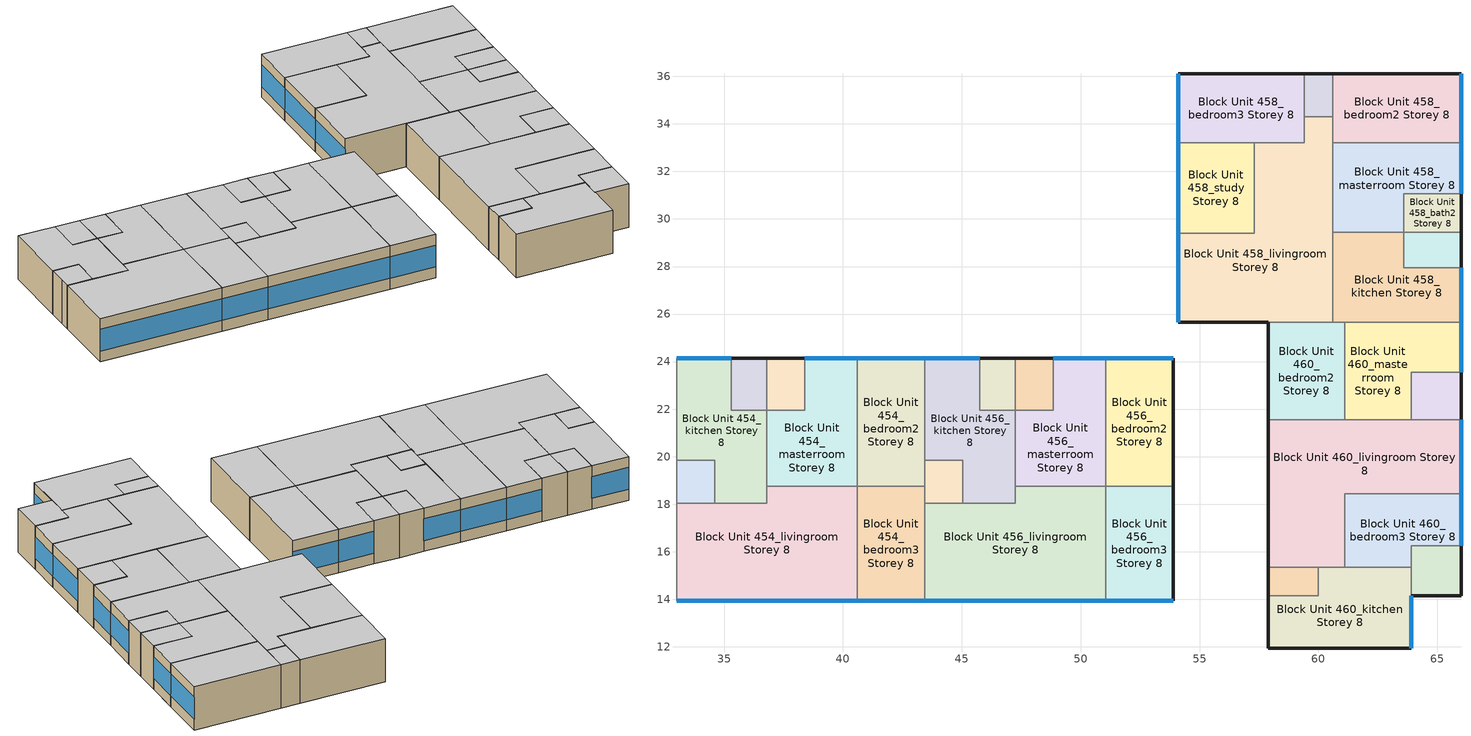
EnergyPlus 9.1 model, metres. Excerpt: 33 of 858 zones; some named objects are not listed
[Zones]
Block Unit 454_masterroom Storey 8
 floor adiabatic (Project Floor): 40.6,24.15 40.6,18.75 36.8,18.75 36.8,21.95 38.4,21.95 38.4,24.15 z26
 wall outside (Project Wall): 40.6,24.15 38.4,24.15 z26:28.8
 wall to Block Unit 454_bath2 Storey 8 (Project Wall): 38.4,24.15 38.4,21.95 36.8,21.95 z26:28.8
 wall to Block Unit 454_kitchen Storey 8 (Project Wall): 36.8,21.95 36.8,18.75 z26:28.8
 wall to Block Unit 454_livingroom Storey 8 (Project Wall): 36.8,18.75 40.6,18.75 z26:28.8
 wall to Block Unit 454_bedroom2 Storey 8 (Project Wall): 40.6,18.75 40.6,24.15 z26:28.8
 window (Project External Window): 40.6,24.15 38.4,24.15 z26.7:28.1
 ceiling adiabatic (Project Ceiling): 40.6,18.75 40.6,24.15 38.4,24.15 38.4,21.95 36.8,21.95 36.8,18.75 z28.8
Block Unit 454_bedroom2 Storey 8
 floor adiabatic (Project Floor): 43.45,24.15 43.45,18.75 40.6,18.75 40.6,24.15 z26
 wall outside (Project Wall): 43.45,24.15 40.6,24.15 z26:28.8
 wall to Block Unit 454_bedroom3 Storey 8 (Project Wall): 40.6,18.75 43.45,18.75 z26:28.8
 wall to Block Unit 456_kitchen Storey 8 (Project Wall): 43.45,19.85 43.45,24.15 z26:28.8
 wall to Block Unit 456_store Storey 8 (Project Wall): 43.45,18.75 43.45,19.85 z26:28.8
 window (Project External Window): 43.45,24.15 40.6,24.15 z26.7:28.1
 ceiling adiabatic (Project Ceiling): 43.45,18.75 43.45,24.15 40.6,24.15 40.6,18.75 z28.8
Block Unit 454_bedroom3 Storey 8
 floor adiabatic (Project Floor): 43.45,18.75 43.45,13.95 40.6,13.95 40.6,18.75 z26
 wall outside (Project Wall): 40.6,13.95 43.45,13.95 z26:28.8
 wall to Block Unit 454_livingroom Storey 8 (Project Wall): 40.6,18.75 40.6,13.95 z26:28.8
 wall to Block Unit 456_store Storey 8 (Project Wall): 43.45,18.05 43.45,18.75 z26:28.8
 wall to Block Unit 456_livingroom Storey 8 (Project Wall): 43.45,13.95 43.45,18.05 z26:28.8
 window (Project External Window): 40.6,13.95 43.45,13.95 z26.7:28.1
 ceiling adiabatic (Project Ceiling): 43.45,13.95 43.45,18.75 40.6,18.75 40.6,13.95 z28.8
Block Unit 454_bath1 Storey 8
 floor adiabatic (Project Floor): 36.8,24.15 36.8,21.95 35.3,21.95 35.3,24.15 z26
 wall outside (Project Wall): 36.8,24.15 35.3,24.15 z26:28.8
 wall to Block Unit 454_kitchen Storey 8 (Project Wall): 35.3,24.15 35.3,21.95 36.8,21.95 z26:28.8
 wall to Block Unit 454_bath2 Storey 8 (Project Wall): 36.8,21.95 36.8,24.15 z26:28.8
 ceiling adiabatic (Project Ceiling): 36.8,21.95 36.8,24.15 35.3,24.15 35.3,21.95 z28.8
Block Unit 454_bath2 Storey 8
 floor adiabatic (Project Floor): 38.4,24.15 38.4,21.95 36.8,21.95 36.8,24.15 z26
 wall outside (Project Wall): 38.4,24.15 36.8,24.15 z26:28.8
 ceiling adiabatic (Project Ceiling): 38.4,21.95 38.4,24.15 36.8,24.15 36.8,21.95 z28.8
Block Unit 454_kitchen Storey 8
 floor adiabatic (Project Floor): 35.3,24.15 35.3,21.95 36.8,21.95 36.8,18.05 34.6,18.05 34.6,19.85 33,19.85 33,24.15 z26
 wall outside (Project Wall): 35.3,24.15 33,24.15 z26:28.8
 wall to Block Unit 452_bedroom2 Storey 8 (Project Wall): 33,24.15 33,19.85 z26:28.8
 wall to Block Unit 454_livingroom Storey 8 (Project Wall): 34.6,18.05 36.8,18.05 36.8,18.75 z26:28.8
 wall to Block Unit 454_store Storey 8 (Project Wall): 33,19.85 34.6,19.85 34.6,18.05 z26:28.8
 window (Project External Window): 35.3,24.15 33,24.15 z26.7:28.1
 ceiling adiabatic (Project Ceiling): 36.8,18.05 36.8,21.95 35.3,21.95 35.3,24.15 33,24.15 33,19.85 34.6,19.85 34.6,18.05 z28.8
Block Unit 454_store Storey 8
 floor adiabatic (Project Floor): 34.6,19.85 34.6,18.05 33,18.05 33,19.85 z26
 wall to Block Unit 452_bedroom2 Storey 8 (Project Wall): 33,19.85 33,18.75 z26:28.8
 wall to Block Unit 452_bedroom3 Storey 8 (Project Wall): 33,18.75 33,18.05 z26:28.8
 wall to Block Unit 454_livingroom Storey 8 (Project Wall): 33,18.05 34.6,18.05 z26:28.8
 ceiling adiabatic (Project Ceiling): 34.6,18.05 34.6,19.85 33,19.85 33,18.05 z28.8
Block Unit 454_livingroom Storey 8
 floor adiabatic (Project Floor): 40.6,18.75 40.6,13.95 33,13.95 33,18.05 36.8,18.05 36.8,18.75 z26
 wall outside (Project Wall): 33,13.95 40.6,13.95 z26:28.8
 wall to Block Unit 452_bedroom3 Storey 8 (Project Wall): 33,18.05 33,13.95 z26:28.8
 window (Project External Window): 33,13.95 40.6,13.95 z26.7:28.1
 ceiling adiabatic (Project Ceiling): 40.6,13.95 40.6,18.75 36.8,18.75 36.8,18.05 33,18.05 33,13.95 z28.8
Block Unit 456_masterroom Storey 8
 floor adiabatic (Project Floor): 51.05,24.15 51.05,18.75 47.25,18.75 47.25,21.95 48.85,21.95 48.85,24.15 z26
 wall outside (Project Wall): 51.05,24.15 48.85,24.15 z26:28.8
 wall to Block Unit 456_bath2 Storey 8 (Project Wall): 48.85,24.15 48.85,21.95 47.25,21.95 z26:28.8
 wall to Block Unit 456_kitchen Storey 8 (Project Wall): 47.25,21.95 47.25,18.75 z26:28.8
 wall to Block Unit 456_livingroom Storey 8 (Project Wall): 47.25,18.75 51.05,18.75 z26:28.8
 wall to Block Unit 456_bedroom2 Storey 8 (Project Wall): 51.05,18.75 51.05,24.15 z26:28.8
 window (Project External Window): 51.05,24.15 48.85,24.15 z26.7:28.1
 ceiling adiabatic (Project Ceiling): 51.05,18.75 51.05,24.15 48.85,24.15 48.85,21.95 47.25,21.95 47.25,18.75 z28.8
Block Unit 456_bedroom2 Storey 8
 floor adiabatic (Project Floor): 53.9,24.15 53.9,18.75 51.05,18.75 51.05,24.15 z26
 wall outside (Project Wall): 53.9,18.75 53.9,24.15 51.05,24.15 z26:28.8
 wall to Block Unit 456_bedroom3 Storey 8 (Project Wall): 51.05,18.75 53.9,18.75 z26:28.8
 window (Project External Window): 53.9,24.15 51.05,24.15 z26.7:28.1
 ceiling adiabatic (Project Ceiling): 53.9,18.75 53.9,24.15 51.05,24.15 51.05,18.75 z28.8
Block Unit 456_bedroom3 Storey 8
 floor adiabatic (Project Floor): 53.9,18.75 53.9,13.95 51.05,13.95 51.05,18.75 z26
 wall outside (Project Wall): 51.05,13.95 53.9,13.95 53.9,18.75 z26:28.8
 wall to Block Unit 456_livingroom Storey 8 (Project Wall): 51.05,18.75 51.05,13.95 z26:28.8
 window (Project External Window): 51.05,13.95 53.9,13.95 z26.7:28.1
 ceiling adiabatic (Project Ceiling): 53.9,13.95 53.9,18.75 51.05,18.75 51.05,13.95 z28.8
Block Unit 456_bath1 Storey 8
 floor adiabatic (Project Floor): 47.25,24.15 47.25,21.95 45.75,21.95 45.75,24.15 z26
 wall outside (Project Wall): 47.25,24.15 45.75,24.15 z26:28.8
 wall to Block Unit 456_kitchen Storey 8 (Project Wall): 45.75,24.15 45.75,21.95 47.25,21.95 z26:28.8
 wall to Block Unit 456_bath2 Storey 8 (Project Wall): 47.25,21.95 47.25,24.15 z26:28.8
 ceiling adiabatic (Project Ceiling): 47.25,21.95 47.25,24.15 45.75,24.15 45.75,21.95 z28.8
Block Unit 456_bath2 Storey 8
 floor adiabatic (Project Floor): 48.85,24.15 48.85,21.95 47.25,21.95 47.25,24.15 z26
 wall outside (Project Wall): 48.85,24.15 47.25,24.15 z26:28.8
 ceiling adiabatic (Project Ceiling): 48.85,21.95 48.85,24.15 47.25,24.15 47.25,21.95 z28.8
Block Unit 456_kitchen Storey 8
 floor adiabatic (Project Floor): 45.75,24.15 45.75,21.95 47.25,21.95 47.25,18.05 45.05,18.05 45.05,19.85 43.45,19.85 43.45,24.15 z26
 wall outside (Project Wall): 45.75,24.15 43.45,24.15 z26:28.8
 wall to Block Unit 456_livingroom Storey 8 (Project Wall): 45.05,18.05 47.25,18.05 47.25,18.75 z26:28.8
 wall to Block Unit 456_store Storey 8 (Project Wall): 43.45,19.85 45.05,19.85 45.05,18.05 z26:28.8
 window (Project External Window): 45.75,24.15 43.45,24.15 z26.7:28.1
 ceiling adiabatic (Project Ceiling): 47.25,18.05 47.25,21.95 45.75,21.95 45.75,24.15 43.45,24.15 43.45,19.85 45.05,19.85 45.05,18.05 z28.8
Block Unit 456_store Storey 8
 floor adiabatic (Project Floor): 45.05,19.85 45.05,18.05 43.45,18.05 43.45,19.85 z26
 wall to Block Unit 456_livingroom Storey 8 (Project Wall): 43.45,18.05 45.05,18.05 z26:28.8
 ceiling adiabatic (Project Ceiling): 45.05,18.05 45.05,19.85 43.45,19.85 43.45,18.05 z28.8
Block Unit 456_livingroom Storey 8
 floor adiabatic (Project Floor): 51.05,18.75 51.05,13.95 43.45,13.95 43.45,18.05 47.25,18.05 47.25,18.75 z26
 wall outside (Project Wall): 43.45,13.95 51.05,13.95 z26:28.8
 window (Project External Window): 43.45,13.95 51.05,13.95 z26.7:28.1
 ceiling adiabatic (Project Ceiling): 51.05,13.95 51.05,18.75 47.25,18.75 47.25,18.05 43.45,18.05 43.45,13.95 z28.8
Block Unit 458_masterroom Storey 8
 floor adiabatic (Project Floor): 66,33.2 66,31.05 63.6,31.05 63.6,29.45 60.6,29.45 60.6,33.2 z26
 wall outside (Project Wall): 66,31.05 66,33.2 z26:28.8
 wall to Block Unit 458_bedroom2 Storey 8 (Project Wall): 66,33.2 60.6,33.2 z26:28.8
 wall to Block Unit 458_livingroom Storey 8 (Project Wall): 60.6,33.2 60.6,29.45 z26:28.8
 wall to Block Unit 458_kitchen Storey 8 (Project Wall): 60.6,29.45 63.6,29.45 z26:28.8
 wall to Block Unit 458_bath2 Storey 8 (Project Wall): 63.6,29.45 63.6,31.05 66,31.05 z26:28.8
 window (Project External Window): 66,31.05 66,33.2 z26.7:28.1
 ceiling adiabatic (Project Ceiling): 66,31.05 66,33.2 60.6,33.2 60.6,29.45 63.6,29.45 63.6,31.05 z28.8
Block Unit 458_bedroom2 Storey 8
 floor adiabatic (Project Floor): 66,36.1 66,33.2 60.6,33.2 60.6,36.1 z26
 wall outside (Project Wall): 66,33.2 66,36.1 60.6,36.1 z26:28.8
 wall to Block Unit 458_store Storey 8 (Project Wall): 60.6,36.1 60.6,34.3 z26:28.8
 wall to Block Unit 458_livingroom Storey 8 (Project Wall): 60.6,34.3 60.6,33.2 z26:28.8
 window (Project External Window): 66,33.2 66,36.1 z26.7:28.1
 ceiling adiabatic (Project Ceiling): 66,33.2 66,36.1 60.6,36.1 60.6,33.2 z28.8
Block Unit 458_bedroom3 Storey 8
 floor adiabatic (Project Floor): 59.4,36.1 59.4,33.2 54.1,33.2 54.1,36.1 z26
 wall outside (Project Wall): 59.4,36.1 54.1,36.1 54.1,33.2 z26:28.8
 wall to Block Unit 458_study Storey 8 (Project Wall): 54.1,33.2 57.3,33.2 z26:28.8
 wall to Block Unit 458_livingroom Storey 8 (Project Wall): 57.3,33.2 59.4,33.2 59.4,34.3 z26:28.8
 wall to Block Unit 458_store Storey 8 (Project Wall): 59.4,34.3 59.4,36.1 z26:28.8
 window (Project External Window): 54.1,36.1 54.1,33.2 z26.7:28.1
 ceiling adiabatic (Project Ceiling): 59.4,33.2 59.4,36.1 54.1,36.1 54.1,33.2 z28.8
Block Unit 458_study Storey 8
 floor adiabatic (Project Floor): 57.3,33.2 57.3,29.4 54.1,29.4 54.1,33.2 z26
 wall outside (Project Wall): 54.1,33.2 54.1,29.4 z26:28.8
 wall to Block Unit 458_livingroom Storey 8 (Project Wall): 54.1,29.4 57.3,29.4 57.3,33.2 z26:28.8
 window (Project External Window): 54.1,33.2 54.1,29.4 z26.7:28.1
 ceiling adiabatic (Project Ceiling): 57.3,29.4 57.3,33.2 54.1,33.2 54.1,29.4 z28.8
Block Unit 458_bath1 Storey 8
 floor adiabatic (Project Floor): 66,29.45 66,27.95 63.6,27.95 63.6,29.45 z26
 wall outside (Project Wall): 66,27.95 66,29.45 z26:28.8
 wall to Block Unit 458_bath2 Storey 8 (Project Wall): 66,29.45 63.6,29.45 z26:28.8
 wall to Block Unit 458_kitchen Storey 8 (Project Wall): 63.6,29.45 63.6,27.95 66,27.95 z26:28.8
 ceiling adiabatic (Project Ceiling): 66,27.95 66,29.45 63.6,29.45 63.6,27.95 z28.8
Block Unit 458_bath2 Storey 8
 floor adiabatic (Project Floor): 66,31.05 66,29.45 63.6,29.45 63.6,31.05 z26
 wall outside (Project Wall): 66,29.45 66,31.05 z26:28.8
 ceiling adiabatic (Project Ceiling): 66,29.45 66,31.05 63.6,31.05 63.6,29.45 z28.8
Block Unit 458_kitchen Storey 8
 floor adiabatic (Project Floor): 66,27.95 66,25.65 60.6,25.65 60.6,29.45 63.6,29.45 63.6,27.95 z26
 wall outside (Project Wall): 66,25.65 66,27.95 z26:28.8
 wall to Block Unit 458_livingroom Storey 8 (Project Wall): 60.6,29.45 60.6,25.65 z26:28.8
 wall to Block Unit 460_masterroom Storey 8 (Project Wall): 61.1,25.65 66,25.65 z26:28.8
 wall to Block Unit 460_bedroom2 Storey 8 (Project Wall): 60.6,25.65 61.1,25.65 z26:28.8
 window (Project External Window): 66,25.65 66,27.95 z26.7:28.1
 ceiling adiabatic (Project Ceiling): 66,25.65 66,27.95 63.6,27.95 63.6,29.45 60.6,29.45 60.6,25.65 z28.8
Block Unit 458_store Storey 8
 floor adiabatic (Project Floor): 60.6,36.1 60.6,34.3 59.4,34.3 59.4,36.1 z26
 wall outside (Project Wall): 60.6,36.1 59.4,36.1 z26:28.8
 wall to Block Unit 458_livingroom Storey 8 (Project Wall): 59.4,34.3 60.6,34.3 z26:28.8
 ceiling adiabatic (Project Ceiling): 60.6,34.3 60.6,36.1 59.4,36.1 59.4,34.3 z28.8
Block Unit 458_livingroom Storey 8
 floor adiabatic (Project Floor): 60.6,34.3 60.6,25.65 54.1,25.65 54.1,29.4 57.3,29.4 57.3,33.2 59.4,33.2 59.4,34.3 z26
 wall outside (Project Wall): 54.1,29.4 54.1,25.65 57.9,25.65 z26:28.8
 wall to Block Unit 460_bedroom2 Storey 8 (Project Wall): 57.9,25.65 60.6,25.65 z26:28.8
 window (Project External Window): 54.1,29.4 54.1,25.65 z26.7:28.1
 ceiling adiabatic (Project Ceiling): 60.6,25.65 60.6,34.3 59.4,34.3 59.4,33.2 57.3,33.2 57.3,29.4 54.1,29.4 54.1,25.65 z28.8
Block Unit 460_bath2 Storey 8
 floor adiabatic (Project Floor): 66,16.25 66,14.15 63.9,14.15 63.9,16.25 z26
 wall outside (Project Wall): 63.9,14.15 66,14.15 66,16.25 z26:28.8
 wall to Block Unit 460_bedroom3 Storey 8 (Project Wall): 66,16.25 63.9,16.25 63.9,15.35 z26:28.8
 wall to Block Unit 460_kitchen Storey 8 (Project Wall): 63.9,15.35 63.9,14.15 z26:28.8
 ceiling adiabatic (Project Ceiling): 66,14.15 66,16.25 63.9,16.25 63.9,14.15 z28.8
Block Unit 460_bedroom3 Storey 8
 floor adiabatic (Project Floor): 66,18.45 66,16.25 63.9,16.25 63.9,15.35 61.1,15.35 61.1,18.45 z26
 wall outside (Project Wall): 66,16.25 66,18.45 z26:28.8
 wall to Block Unit 460_livingroom Storey 8 (Project Wall): 66,18.45 61.1,18.45 61.1,15.35 z26:28.8
 wall to Block Unit 460_kitchen Storey 8 (Project Wall): 61.1,15.35 63.9,15.35 z26:28.8
 window (Project External Window): 66,16.25 66,18.45 z26.7:28.1
 ceiling adiabatic (Project Ceiling): 66,16.25 66,18.45 61.1,18.45 61.1,15.35 63.9,15.35 63.9,16.25 z28.8
Block Unit 460_livingroom Storey 8
 floor adiabatic (Project Floor): 66,21.55 66,18.45 61.1,18.45 61.1,15.35 57.9,15.35 57.9,21.55 z26
 wall outside (Project Wall): 57.9,21.55 57.9,15.35 / 66,18.45 66,21.55 z26:28.8
 wall to Block Unit 460_bath1 Storey 8 (Project Wall): 66,21.55 63.9,21.55 z26:28.8
 wall to Block Unit 460_masterroom Storey 8 (Project Wall): 63.9,21.55 61.1,21.55 z26:28.8
 wall to Block Unit 460_bedroom2 Storey 8 (Project Wall): 61.1,21.55 57.9,21.55 z26:28.8
 wall to Block Unit 460_kitchen Storey 8 (Project Wall): 60,15.35 61.1,15.35 z26:28.8
 wall to Block Unit 460_store Storey 8 (Project Wall): 57.9,15.35 60,15.35 z26:28.8
 window (Project External Window): 66,18.45 66,21.55 z26.7:28.1
 ceiling adiabatic (Project Ceiling): 66,18.45 66,21.55 57.9,21.55 57.9,15.35 61.1,15.35 61.1,18.45 z28.8
Block Unit 460_bath1 Storey 8
 floor adiabatic (Project Floor): 66,23.55 66,21.55 63.9,21.55 63.9,23.55 z26
 wall outside (Project Wall): 66,21.55 66,23.55 z26:28.8
 wall to Block Unit 460_masterroom Storey 8 (Project Wall): 66,23.55 63.9,23.55 63.9,21.55 z26:28.8
 ceiling adiabatic (Project Ceiling): 66,21.55 66,23.55 63.9,23.55 63.9,21.55 z28.8
Block Unit 460_masterroom Storey 8
 floor adiabatic (Project Floor): 66,25.65 66,23.55 63.9,23.55 63.9,21.55 61.1,21.55 61.1,25.65 z26
 wall outside (Project Wall): 66,23.55 66,25.65 z26:28.8
 wall to Block Unit 460_bedroom2 Storey 8 (Project Wall): 61.1,25.65 61.1,21.55 z26:28.8
 window (Project External Window): 66,23.55 66,25.65 z26.7:28.1
 ceiling adiabatic (Project Ceiling): 66,23.55 66,25.65 61.1,25.65 61.1,21.55 63.9,21.55 63.9,23.55 z28.8
Block Unit 460_bedroom2 Storey 8
 floor adiabatic (Project Floor): 61.1,25.65 61.1,21.55 57.9,21.55 57.9,25.65 z26
 wall outside (Project Wall): 57.9,25.65 57.9,21.55 z26:28.8
 ceiling adiabatic (Project Ceiling): 61.1,21.55 61.1,25.65 57.9,25.65 57.9,21.55 z28.8
Block Unit 460_kitchen Storey 8
 floor adiabatic (Project Floor): 63.9,15.35 63.9,11.95 57.9,11.95 57.9,14.15 60,14.15 60,15.35 z26
 wall outside (Project Wall): 57.9,14.15 57.9,11.95 63.9,11.95 63.9,14.15 z26:28.8
 wall to Block Unit 460_store Storey 8 (Project Wall): 60,15.35 60,14.15 57.9,14.15 z26:28.8
 window (Project External Window): 63.9,11.95 63.9,14.15 z26.7:28.1
 ceiling adiabatic (Project Ceiling): 63.9,11.95 63.9,15.35 60,15.35 60,14.15 57.9,14.15 57.9,11.95 z28.8
Block Unit 460_store Storey 8
 floor adiabatic (Project Floor): 60,15.35 60,14.15 57.9,14.15 57.9,15.35 z26
 wall outside (Project Wall): 57.9,15.35 57.9,14.15 z26:28.8
 ceiling adiabatic (Project Ceiling): 60,14.15 60,15.35 57.9,15.35 57.9,14.15 z28.8
[Building]
One Precinct: North Axis=0; Terrain=City; Loads Convergence Tolerance Value=0.04; Temperature Convergence Tolerance Value=0.4; Solar Distribution=FullInteriorAndExterior; Maximum Number of Warmup Days=25; Minimum Number of Warmup Days=6
[Site:Location]
SGP_Singapore.486980_IWEC: Latitude=1.37; Longitude=103.98; Time Zone=8; Elevation=16
[MATERIAL] Roughness=MediumRough
Name | Thickness | Conductivity | Density | Specific Heat | Thermal Absorptance | Solar Absorptance | Visible Absorptance
ConcreteWall | 0.15 | 0.8 | 2400 | 880 | 0.85 | 0.79 | 0.79
Greenwall | 0.079 | 2.5 | 1293 | 853 | 0.98 | 0.75 | 0.75
[WindowMaterial:SimpleGlazingSystem]
SingleGlazingEuroGrey: UFactor=5.93; Solar Heat Gain Coefficient=0.62; Visible Transmittance=0.495
[Construction]
Project Wall: Greenwall
Project Floor; Project Ceiling: ConcreteWall
Project External Window: SingleGlazingEuroGrey
[ZONE] Type=1; Multiplier=1; Ceiling Height=autocalculate; Volume=autocalculate; Floor Area=autocalculate; Part of Total Floor Area=Yes
Block Unit 454_masterroom Storey 8; Block Unit 454_bedroom2 Storey 8; Block Unit 454_bedroom3 Storey 8; Block Unit 454_bath1 Storey 8; Block Unit 454_bath2 Storey 8; Block Unit 454_kitchen Storey 8; Block Unit 454_store Storey 8; Block Unit 454_livingroom Storey 8; Block Unit 456_masterroom Storey 8; Block Unit 456_bedroom2 Storey 8; Block Unit 456_bedroom3 Storey 8; Block Unit 456_bath1 Storey 8; Block Unit 456_bath2 Storey 8; Block Unit 456_kitchen Storey 8; Block Unit 456_store Storey 8; Block Unit 456_livingroom Storey 8; Block Unit 458_masterroom Storey 8; Block Unit 458_bedroom2 Storey 8; Block Unit 458_bedroom3 Storey 8; Block Unit 458_study Storey 8; Block Unit 458_bath1 Storey 8; Block Unit 458_bath2 Storey 8; Block Unit 458_kitchen Storey 8; Block Unit 458_store Storey 8; Block Unit 458_livingroom Storey 8; Block Unit 460_bath2 Storey 8; Block Unit 460_bedroom3 Storey 8; Block Unit 460_livingroom Storey 8; Block Unit 460_bath1 Storey 8; Block Unit 460_masterroom Storey 8; Block Unit 460_bedroom2 Storey 8; Block Unit 460_kitchen Storey 8; Block Unit 460_store Storey 8
[ZONEINFILTRATION:DESIGNFLOWRATE] Design Flow Rate Calculation Method=AirChanges/Hour; Constant Term Coefficient=1; Temperature Term Coefficient=0; Velocity Term Coefficient=0; Velocity Squared Term Coefficient=0
Name | Zone or ZoneList | Schedule | Air Changes per Hour
Block Unit 454_masterroom Storey 8 Infiltration | Block Unit 454_masterroom Storey 8 | Always On | 0.2
Block Unit 454_bedroom2 Storey 8 Infiltration | Block Unit 454_bedroom2 Storey 8 | Always On | 0.2
Block Unit 454_bedroom3 Storey 8 Infiltration | Block Unit 454_bedroom3 Storey 8 | Always On | 0.2
Block Unit 454_bath1 Storey 8 Infiltration | Block Unit 454_bath1 Storey 8 | Always On | 1
Block Unit 454_bath2 Storey 8 Infiltration | Block Unit 454_bath2 Storey 8 | Always On | 1
Block Unit 454_kitchen Storey 8 Infiltration | Block Unit 454_kitchen Storey 8 | Always On | 1
Block Unit 454_store Storey 8 Infiltration | Block Unit 454_store Storey 8 | Always On | 1
Block Unit 454_livingroom Storey 8 Infiltration | Block Unit 454_livingroom Storey 8 | Living_Infiltration_AirCon | 1
Block Unit 456_masterroom Storey 8 Infiltration | Block Unit 456_masterroom Storey 8 | Always On | 0.2
Block Unit 456_bedroom2 Storey 8 Infiltration | Block Unit 456_bedroom2 Storey 8 | Always On | 0.2
Block Unit 456_bedroom3 Storey 8 Infiltration | Block Unit 456_bedroom3 Storey 8 | Always On | 0.2
Block Unit 456_bath1 Storey 8 Infiltration | Block Unit 456_bath1 Storey 8 | Always On | 1
Block Unit 456_bath2 Storey 8 Infiltration | Block Unit 456_bath2 Storey 8 | Always On | 1
Block Unit 456_kitchen Storey 8 Infiltration | Block Unit 456_kitchen Storey 8 | Always On | 1
Block Unit 456_store Storey 8 Infiltration | Block Unit 456_store Storey 8 | Always On | 1
Block Unit 456_livingroom Storey 8 Infiltration | Block Unit 456_livingroom Storey 8 | Living_Infiltration_AirCon | 1
Block Unit 458_masterroom Storey 8 Infiltration | Block Unit 458_masterroom Storey 8 | Always On | 0.2
Block Unit 458_bedroom2 Storey 8 Infiltration | Block Unit 458_bedroom2 Storey 8 | Always On | 0.2
Block Unit 458_bedroom3 Storey 8 Infiltration | Block Unit 458_bedroom3 Storey 8 | Always On | 0.2
Block Unit 458_study Storey 8 Infiltration | Block Unit 458_study Storey 8 | Always On | 1
Block Unit 458_bath1 Storey 8 Infiltration | Block Unit 458_bath1 Storey 8 | Always On | 1
Block Unit 458_bath2 Storey 8 Infiltration | Block Unit 458_bath2 Storey 8 | Always On | 1
Block Unit 458_kitchen Storey 8 Infiltration | Block Unit 458_kitchen Storey 8 | Always On | 1
Block Unit 458_store Storey 8 Infiltration | Block Unit 458_store Storey 8 | Always On | 1
Block Unit 458_livingroom Storey 8 Infiltration | Block Unit 458_livingroom Storey 8 | Living_Infiltration_AirCon | 1
Block Unit 460_bath2 Storey 8 Infiltration | Block Unit 460_bath2 Storey 8 | Always On | 1
Block Unit 460_bedroom3 Storey 8 Infiltration | Block Unit 460_bedroom3 Storey 8 | Always On | 0.2
Block Unit 460_livingroom Storey 8 Infiltration | Block Unit 460_livingroom Storey 8 | Living_Infiltration_AirCon | 1
Block Unit 460_bath1 Storey 8 Infiltration | Block Unit 460_bath1 Storey 8 | Always On | 1
Block Unit 460_masterroom Storey 8 Infiltration | Block Unit 460_masterroom Storey 8 | Always On | 0.2
Block Unit 460_bedroom2 Storey 8 Infiltration | Block Unit 460_bedroom2 Storey 8 | Always On | 0.2
Block Unit 460_kitchen Storey 8 Infiltration | Block Unit 460_kitchen Storey 8 | Always On | 1
Block Unit 460_store Storey 8 Infiltration | Block Unit 460_store Storey 8 | Always On | 1
[HVACTEMPLATE:ZONE:IDEALLOADSAIRSYSTEM] Template Thermostat=Zone Stat; System Availability Schedule=AirCon_normal; Maximum Heating Supply Air Temperature=50; Minimum Cooling Supply Air Temperature=13; Maximum Heating Supply Air Humidity Ratio=0.0156; Minimum Cooling Supply Air Humidity Ratio=0.0077; Heating Limit=NoLimit; Cooling Limit=NoLimit; Heating Availability Schedule=Always Off; Cooling Availability Schedule=AirCon_normal; Dehumidification Control Type=Humidistat; Cooling Sensible Heat Ratio=0.7; Dehumidification Setpoint=60; Humidification Control Type=None; Outdoor Air Method=None; Outdoor Air Flow Rate per Person=0.00944; Outdoor Air Flow Rate per Zone Floor Area=0; Outdoor Air Flow Rate per Zone=0; Demand Controlled Ventilation Type=None; Outdoor Air Economizer Type=NoEconomizer; Heat Recovery Type=None; Sensible Heat Recovery Effectiveness=0.7; Latent Heat Recovery Effectiveness=0.65
Block Unit 454_masterroom Storey 8; Block Unit 454_bedroom2 Storey 8; Block Unit 454_bedroom3 Storey 8; Block Unit 454_livingroom Storey 8; Block Unit 456_masterroom Storey 8; Block Unit 456_bedroom2 Storey 8; Block Unit 456_bedroom3 Storey 8; Block Unit 456_livingroom Storey 8; Block Unit 458_masterroom Storey 8; Block Unit 458_bedroom2 Storey 8; Block Unit 458_bedroom3 Storey 8; Block Unit 458_livingroom Storey 8; Block Unit 460_bedroom3 Storey 8; Block Unit 460_livingroom Storey 8; Block Unit 460_masterroom Storey 8; Block Unit 460_bedroom2 Storey 8
[Schedule:Compact]
Always On: Through: 12/31, For: AllDays, Until: 24:00, 1
Always Off: Through: 12/31, For: AllDays, Until: 24:00, 0
AirCon_normal: Through: 31 Dec, For: AllDays, Until: 07:00, 1, Until: 22:00, 0, Until: 24:00, 1
[SCHEDULE:COMPACT]
Living_Infiltration_AirCon: Through: 12/31, For: AllDays, Until: 07:00, 0.2, Until: 22:00, 1, Until: 24:00, 0.2
